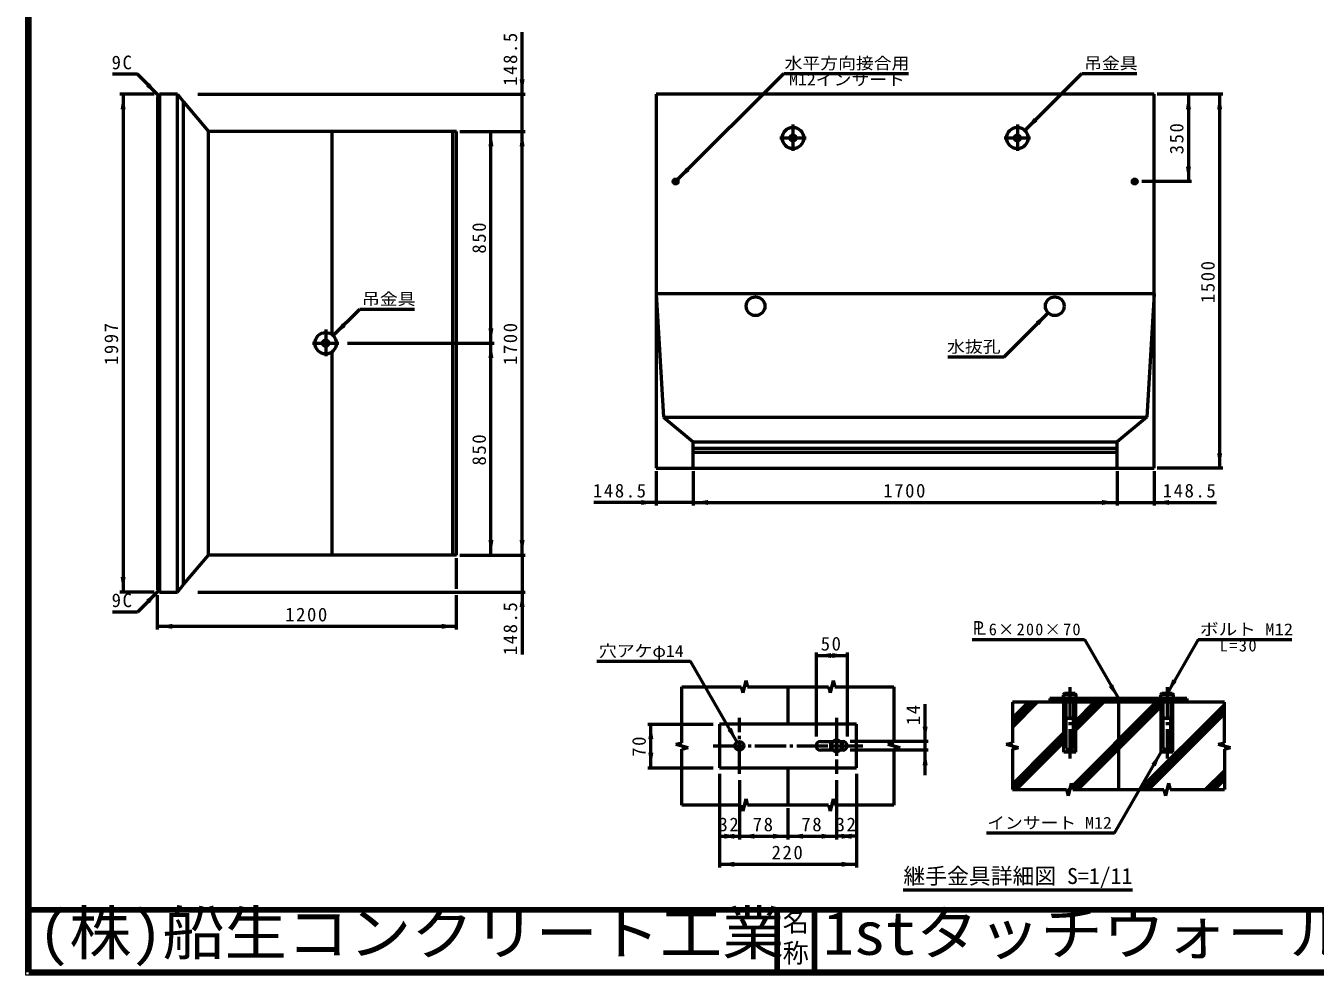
# Model space of a CAD drawing. Units: millimetres, scale not verified, with parts at other scales. Extents: x 100 to 4105, y 100 to 2870.
# Drawn here: x 100 to 2168, y 100 to 1624 of the extents above; entities that cross this region are included whole.
import ezdxf
from ezdxf.enums import TextEntityAlignment as Align

# ---------------------------------------------------------------- set-up
doc = ezdxf.new("R2010")
doc.units = ezdxf.units.MM
doc.header["$LTSCALE"] = 5
doc.linetypes.add('USER1', pattern=[8, 4, -4])
doc.linetypes.add('USER2', pattern=[13.4, 10, -1.2, 1, -1.2])
doc.layers.add('V-nasSTD', color=7, linetype='Continuous', lineweight=50)
doc.styles.add('ＭＳ ゴシック', font='')
doc.styles.get('ＭＳ ゴシック').set_extended_font_data('MS Gothic')

msp = doc.modelspace()

# ---------------------------------------------------------------- hatches: boundary and pattern name
at = {"layer": 'V-nasSTD'}
for points in [[(295.918, 1528.834), (298.746, 1531.663), (312.888, 1511.864), (293.089, 1526.006)], [(896.088, 1537.664), (900.088, 1537.664), (896.088, 1513.664), (892.088, 1537.664)], [(256.088, 1489.664), (252.088, 1489.664), (256.088, 1513.664), (260.088, 1489.664)], [(1964.888, 1489.664), (1960.888, 1489.664), (1964.888, 1513.664), (1968.888, 1489.664)], [(2014.888, 1489.664), (2010.888, 1489.664), (2014.888, 1513.664), (2018.888, 1489.664)], [(1719.621, 1472.796), (1722.45, 1469.968), (1702.651, 1455.826), (1716.793, 1475.625)], [(846.088, 1430.264), (842.088, 1430.264), (846.088, 1454.264), (850.088, 1430.264)], [(896.088, 1430.264), (892.088, 1430.264), (896.088, 1454.264), (900.088, 1430.264)], [(1161.946, 1393.321), (1164.774, 1390.493), (1144.975, 1376.351), (1159.117, 1396.15)], [(1964.888, 1397.664), (1968.888, 1397.664), (1964.888, 1373.664), (1960.888, 1397.664)], [(1722.911, 1146.086), (1720.083, 1148.915), (1739.882, 1163.057), (1725.74, 1143.258)], [(610.221, 1143.396), (613.05, 1140.568), (593.251, 1126.426), (607.393, 1146.225)], [(846.088, 1138.264), (850.088, 1138.264), (846.088, 1114.264), (842.088, 1138.264)], [(846.088, 1090.264), (842.088, 1090.264), (846.088, 1114.264), (850.088, 1090.264)], [(2014.888, 937.664), (2018.888, 937.664), (2014.888, 913.664), (2010.888, 937.664)], [(1087.088, 858.664), (1087.088, 862.664), (1111.088, 858.664), (1087.088, 854.664)], [(1194.488, 858.664), (1194.488, 854.664), (1170.488, 858.664), (1194.488, 862.664)], [(1826.488, 858.664), (1826.488, 862.664), (1850.488, 858.664), (1826.488, 854.664)], [(1933.888, 858.664), (1933.888, 854.664), (1909.888, 858.664), (1933.888, 862.664)], [(846.088, 798.264), (850.088, 798.264), (846.088, 774.264), (842.088, 798.264)], [(896.088, 798.264), (900.088, 798.264), (896.088, 774.264), (892.088, 798.264)], [(256.088, 738.864), (260.088, 738.864), (256.088, 714.864), (252.088, 738.864)], [(295.918, 699.693), (298.746, 696.865), (312.888, 716.664), (293.089, 702.521)], [(896.088, 690.864), (892.088, 690.864), (896.088, 714.864), (900.088, 690.864)], [(335.088, 659.864), (335.088, 655.864), (311.088, 659.864), (335.088, 663.864)], [(767.088, 659.864), (767.088, 663.864), (791.088, 659.864), (767.088, 655.864)], [(1391.538, 613.037), (1391.538, 609.037), (1367.538, 613.037), (1391.538, 617.037)], [(1393.538, 613.037), (1393.538, 617.037), (1417.538, 613.037), (1393.538, 609.037)], [(1840.538, 564.822), (1844.002, 566.822), (1852.538, 544.037), (1837.073, 562.822)], [(1942.538, 572.822), (1946.002, 570.822), (1930.538, 552.037), (1939.073, 574.822)], [(1102.538, 479.037), (1098.538, 479.037), (1102.538, 503.037), (1106.538, 479.037)], [(1229.038, 494.884), (1232.502, 496.884), (1241.038, 474.099), (1225.573, 492.884)], [(1542.538, 499.037), (1546.538, 499.037), (1542.538, 475.037), (1538.538, 499.037)], [(1102.538, 457.037), (1106.538, 457.037), (1102.538, 433.037), (1098.538, 457.037)], [(1542.538, 437.037), (1538.538, 437.037), (1542.538, 461.037), (1546.538, 437.037)], [(1909.038, 437.252), (1912.502, 435.252), (1921.038, 458.037), (1905.573, 439.252)], [(1236.538, 323.037), (1236.538, 319.037), (1212.538, 323.037), (1236.538, 327.037)], [(1220.538, 323.037), (1220.538, 327.037), (1244.538, 323.037), (1220.538, 319.037)], [(1268.538, 323.037), (1268.538, 319.037), (1244.538, 323.037), (1268.538, 327.037)], [(1298.538, 323.037), (1298.538, 327.037), (1322.538, 323.037), (1298.538, 319.037)], [(1346.538, 323.037), (1346.538, 319.037), (1322.538, 323.037), (1346.538, 327.037)], [(1376.538, 323.037), (1376.538, 327.037), (1400.538, 323.037), (1376.538, 319.037)], [(1424.538, 323.037), (1424.538, 319.037), (1400.538, 323.037), (1424.538, 327.037)], [(1408.538, 323.037), (1408.538, 327.037), (1432.538, 323.037), (1408.538, 319.037)], [(1236.538, 278.037), (1236.538, 274.037), (1212.538, 278.037), (1236.538, 282.037)], [(1408.538, 278.037), (1408.538, 282.037), (1432.538, 278.037), (1408.538, 274.037)]]:
    msp.add_hatch(color=256, dxfattribs=at).paths.add_polyline_path(points)

# ---------------------------------------------------------------- linework, layer by layer
at = {"layer": 'V-nasSTD', "lineweight": 100}
for p, q in [((105, 2865), (105, 105)), ((105, 205), (4100, 205)), ((1305, 205), (1305, 105)), ((1365, 205), (1365, 105)), ((105, 105), (4100, 105))]:
    msp.add_line(p, q, dxfattribs=at)
at = {"layer": 'V-nasSTD'}
for p, q in [((896.088, 1513.664), (896.088, 1613.664)), ((278.947, 1545.805), (238.947, 1545.805)), ((312.888, 1511.864), (278.947, 1545.805)), ((1144.975, 1376.351), (1315.686, 1547.061)), ((1315.686, 1547.061), (1515.686, 1547.061)), ((1702.651, 1455.826), (1793.886, 1547.061)), ((1793.886, 1547.061), (1881.886, 1547.061)), ((306.088, 1513.664), (251.088, 1513.664)), ((256.088, 1513.664), (256.088, 714.864)), ((314.688, 1513.664), (311.088, 1510.064)), ((311.088, 1510.064), (311.088, 718.464)), ((343.088, 1513.664), (314.688, 1513.664)), ((314.688, 1513.664), (314.688, 714.864)), ((343.088, 714.864), (343.088, 1513.664)), ((343.088, 1513.664), (353.153, 1501.722)), ((376.088, 1513.664), (901.088, 1513.664)), ((896.088, 1454.264), (896.088, 1513.664)), ((1111.088, 1513.664), (1111.088, 913.664)), ((1909.888, 1513.664), (1111.088, 1513.664)), ((1909.888, 913.664), (1909.888, 1513.664)), ((2019.888, 1513.664), (1914.888, 1513.664)), ((1964.888, 1513.664), (1964.888, 1373.664)), ((2014.888, 1513.664), (2014.888, 913.664)), ((353.153, 726.805), (353.153, 1501.722)), ((353.153, 1501.722), (393.153, 1454.264)), ((791.088, 1454.264), (393.153, 1454.264)), ((393.153, 774.264), (393.153, 1454.264)), ((591.088, 1454.264), (591.088, 1128.258)), ((785.088, 774.264), (785.088, 1454.264)), ((791.088, 774.264), (791.088, 1454.264)), ((796.088, 1454.264), (901.088, 1454.264)), ((846.088, 1114.264), (846.088, 1454.264)), ((896.088, 774.264), (896.088, 1454.264)), ((1969.888, 1373.664), (1889.888, 1373.664)), ((1909.888, 1193.664), (1111.088, 1193.664)), ((1111.088, 1193.664), (1123.03, 995.728)), ((1909.888, 1193.664), (1897.947, 995.728)), ((593.251, 1126.426), (635.677, 1168.852)), ((635.677, 1168.852), (723.677, 1168.852)), ((1669.171, 1092.346), (1739.882, 1163.057)), ((591.088, 1100.269), (591.088, 774.264)), ((616.088, 1114.264), (851.088, 1114.264)), ((846.088, 774.264), (846.088, 1114.264)), ((1579.171, 1092.346), (1669.171, 1092.346)), ((1123.03, 995.728), (1897.947, 995.728)), ((1123.03, 995.728), (1170.488, 955.728)), ((1897.947, 995.728), (1850.488, 955.728)), ((1170.488, 913.664), (1170.488, 955.728)), ((1170.488, 955.728), (1850.488, 955.728)), ((1850.488, 913.664), (1850.488, 955.728)), ((1170.488, 945.664), (1850.488, 945.664)), ((1170.488, 939.664), (1850.488, 939.664)), ((1111.088, 913.664), (1909.888, 913.664)), ((2019.888, 913.664), (1914.888, 913.664)), ((1111.088, 908.664), (1111.088, 853.664)), ((1170.488, 908.664), (1170.488, 853.664)), ((1850.488, 908.664), (1850.488, 853.664)), ((1909.888, 908.664), (1909.888, 853.664)), ((1111.088, 858.664), (1011.088, 858.664)), ((1170.488, 858.664), (1111.088, 858.664)), ((1170.488, 858.664), (1850.488, 858.664)), ((1850.488, 858.664), (1909.888, 858.664)), ((1909.888, 858.664), (2009.888, 858.664)), ((353.153, 726.805), (393.153, 774.264)), ((791.088, 774.264), (393.153, 774.264)), ((791.088, 719.864), (791.088, 769.264)), ((796.088, 774.264), (901.088, 774.264)), ((896.088, 774.264), (896.088, 714.864)), ((343.088, 714.864), (353.153, 726.805)), ((306.088, 714.864), (251.088, 714.864)), ((312.888, 716.664), (278.947, 682.722)), ((311.088, 718.464), (314.688, 714.864)), ((311.088, 654.864), (311.088, 709.864)), ((314.688, 714.864), (343.088, 714.864)), ((376.088, 714.864), (901.088, 714.864)), ((791.088, 654.864), (791.088, 709.864)), ((896.088, 714.864), (896.088, 614.864)), ((278.947, 682.722), (238.947, 682.722)), ((791.088, 659.864), (311.088, 659.864)), ((1617.919, 638.639), (1797.919, 638.639)), ((1797.919, 638.639), (1852.538, 544.037)), ((1980.538, 638.639), (1930.538, 552.037)), ((1980.538, 638.639), (2130.538, 638.639)), ((1016.038, 604.003), (1166.038, 604.003)), ((1241.038, 474.099), (1166.038, 604.003)), ((1367.538, 618.037), (1367.538, 483.037)), ((1367.538, 613.037), (1417.538, 613.037)), ((1417.538, 618.037), (1417.538, 483.037)), ((1152.538, 563.037), (1247.538, 563.037)), ((1152.538, 473.037), (1152.538, 563.037)), ((1247.538, 563.037), (1250.038, 553.037)), ((1255.038, 573.037), (1250.038, 553.037)), ((1255.038, 573.037), (1257.538, 563.037)), ((1257.538, 563.037), (1387.538, 563.037)), ((1322.538, 563.037), (1322.538, 503.037)), ((1387.538, 563.037), (1390.038, 553.037)), ((1395.038, 573.037), (1390.038, 553.037)), ((1395.038, 573.037), (1397.538, 563.037)), ((1397.538, 563.037), (1492.538, 563.037)), ((1492.538, 563.037), (1492.538, 473.037)), ((1682.538, 538.037), (1682.538, 473.037)), ((2022.538, 538.037), (1682.538, 538.037)), ((1708.241, 538.037), (1682.538, 512.333)), ((1715.313, 538.037), (1682.538, 505.262)), ((1722.384, 538.037), (1682.538, 498.191)), ((1962.538, 544.037), (1742.538, 544.037)), ((1742.538, 544.037), (1742.538, 538.037)), ((1743.597, 538.037), (1749.597, 544.037)), ((1750.668, 538.037), (1756.668, 544.037)), ((1757.739, 538.037), (1763.739, 544.037)), ((1766.038, 552.037), (1764.038, 550.037)), ((1764.038, 550.037), (1764.038, 544.037)), ((1785.038, 550.037), (1764.038, 550.037)), ((1764.038, 544.037), (1785.038, 544.037)), ((1764.81, 538.037), (1768.538, 541.764)), ((1765.038, 458.037), (1765.038, 538.037)), ((1783.038, 552.037), (1766.038, 552.037)), ((1768.538, 514.037), (1768.538, 544.037)), ((1913.302, 538.037), (1778.29, 403.025)), ((1920.373, 538.037), (1780.373, 398.037)), ((1784.952, 544.037), (1780.538, 539.622)), ((1780.538, 544.037), (1780.538, 514.037)), ((1783.038, 552.037), (1785.038, 550.037)), ((1784.038, 458.037), (1784.038, 538.037)), ((1814.307, 538.037), (1784.038, 507.767)), ((1821.379, 538.037), (1784.038, 500.696)), ((1828.45, 538.037), (1784.038, 493.625)), ((1785.038, 544.037), (1785.038, 550.037)), ((1786.023, 538.037), (1792.023, 544.037)), ((1793.094, 538.037), (1799.094, 544.037)), ((1800.165, 538.037), (1806.165, 544.037)), ((1807.236, 538.037), (1813.236, 544.037)), ((1814.307, 538.037), (1820.307, 544.037)), ((1821.379, 538.037), (1827.379, 544.037)), ((1828.45, 538.037), (1834.45, 544.037)), ((1835.521, 538.037), (1841.521, 544.037)), ((1842.592, 538.037), (1848.592, 544.037)), ((1849.663, 538.037), (1852.538, 540.912)), ((1855.663, 544.037), (1852.538, 540.912)), ((1852.538, 538.037), (1852.538, 398.037)), ((1856.734, 538.037), (1862.734, 544.037)), ((1863.805, 538.037), (1869.805, 544.037)), ((1870.876, 538.037), (1876.876, 544.037)), ((1877.947, 538.037), (1883.947, 544.037)), ((1885.018, 538.037), (1891.018, 544.037)), ((1892.089, 538.037), (1898.089, 544.037)), ((1899.16, 538.037), (1905.16, 544.037)), ((1906.231, 538.037), (1912.231, 544.037)), ((1913.302, 538.037), (1919.302, 544.037)), ((1922.038, 552.037), (1920.038, 550.037)), ((1920.038, 550.037), (1920.038, 544.037)), ((1941.038, 550.037), (1920.038, 550.037)), ((1920.038, 544.037), (1941.038, 544.037)), ((1920.373, 538.037), (1924.538, 542.201)), ((1921.038, 458.037), (1921.038, 538.037)), ((1939.038, 552.037), (1922.038, 552.037)), ((1924.538, 514.037), (1924.538, 544.037)), ((1940.516, 544.037), (1936.538, 540.059)), ((1936.538, 544.037), (1936.538, 514.037)), ((1939.038, 552.037), (1941.038, 550.037)), ((1940.038, 458.037), (1940.038, 538.037)), ((1941.038, 544.037), (1941.038, 550.037)), ((1941.587, 538.037), (1947.587, 544.037)), ((1948.658, 538.037), (1954.658, 544.037)), ((1955.729, 538.037), (1961.729, 544.037)), ((1962.538, 544.037), (1962.538, 538.037)), ((2022.538, 473.037), (2022.538, 538.037)), ((1542.538, 475.037), (1542.538, 535.037)), ((1787.445, 398.037), (1921.038, 531.63)), ((1886.439, 398.037), (2022.538, 534.135)), ((1893.511, 398.037), (2022.538, 527.064)), ((1900.582, 398.037), (2022.538, 519.993)), ((1097.538, 503.037), (1202.538, 503.037)), ((1102.538, 433.037), (1102.538, 503.037)), ((1212.538, 503.037), (1212.538, 433.037)), ((1432.538, 503.037), (1212.538, 503.037)), ((1432.538, 433.037), (1432.538, 503.037)), ((1768.538, 464.037), (1768.538, 514.037)), ((1780.538, 464.037), (1780.538, 514.037)), ((1924.538, 464.037), (1924.538, 514.037)), ((1936.538, 464.037), (1936.538, 514.037)), ((1391.444, 473.287), (1400.538, 478.537)), ((1400.538, 478.537), (1409.631, 473.287)), ((1744.307, 468.037), (1765.038, 488.767)), ((1751.379, 468.037), (1765.038, 481.696)), ((1142.538, 470.537), (1152.538, 473.037)), ((1142.538, 470.537), (1162.538, 465.537)), ((1152.538, 463.037), (1162.538, 465.537)), ((1152.538, 373.037), (1152.538, 463.037)), ((1374.538, 475.037), (1394.475, 475.037)), ((1394.475, 461.037), (1374.538, 461.037)), ((1391.444, 462.787), (1391.444, 473.287)), ((1400.538, 457.537), (1391.444, 462.787)), ((1409.631, 462.787), (1400.538, 457.537)), ((1406.6, 475.037), (1410.538, 475.037)), ((1410.538, 461.037), (1406.6, 461.037)), ((1409.631, 473.287), (1409.631, 462.787)), ((1547.538, 475.037), (1422.538, 475.037)), ((1547.538, 461.037), (1422.538, 461.037)), ((1482.538, 470.537), (1492.538, 473.037)), ((1482.538, 470.537), (1502.538, 465.537)), ((1492.538, 463.037), (1502.538, 465.537)), ((1492.538, 463.037), (1492.538, 373.037)), ((1542.538, 461.037), (1542.538, 475.037)), ((1542.538, 421.037), (1542.538, 461.037)), ((1672.538, 470.537), (1682.538, 473.037)), ((1672.538, 470.537), (1692.538, 465.537)), ((1744.307, 468.037), (1682.538, 406.267)), ((1751.379, 468.037), (1682.538, 399.196)), ((1682.538, 463.037), (1692.538, 465.537)), ((1682.806, 463.104), (1682.538, 462.836)), ((1682.538, 463.037), (1682.538, 398.037)), ((1758.45, 468.037), (1688.45, 398.037)), ((1758.45, 468.037), (1765.038, 474.625)), ((1784.038, 458.037), (1765.038, 458.037)), ((1846.038, 328.133), (1921.038, 458.037)), ((1940.038, 458.037), (1921.038, 458.037)), ((2012.538, 470.537), (2022.538, 473.037)), ((2012.538, 470.537), (2032.538, 465.537)), ((2022.538, 463.037), (2032.538, 465.537)), ((2022.538, 463.037), (2022.538, 398.037)), ((2031.449, 465.265), (2031.884, 465.7)), ((1097.538, 433.037), (1202.538, 433.037)), ((1212.538, 433.037), (1432.538, 433.037)), ((1212.538, 423.037), (1212.538, 273.037)), ((1322.538, 433.037), (1322.538, 373.037)), ((1432.538, 423.037), (1432.538, 273.037)), ((1992.506, 398.037), (2022.538, 428.069)), ((1999.577, 398.037), (2022.538, 420.998)), ((2006.648, 398.037), (2022.538, 413.927)), ((1244.538, 413.037), (1244.538, 318.037)), ((1400.538, 413.037), (1400.538, 318.037)), ((1682.538, 398.037), (1769.538, 398.037)), ((1769.538, 398.037), (1772.038, 388.037)), ((1770.29, 395.025), (1774.949, 399.684)), ((1777.038, 408.037), (1772.038, 388.037)), ((1777.038, 408.037), (1779.538, 398.037)), ((1779.538, 398.037), (1925.538, 398.037)), ((1925.538, 398.037), (1928.038, 388.037)), ((1933.038, 408.037), (1928.038, 388.037)), ((1933.038, 408.037), (1935.538, 398.037)), ((1935.538, 398.037), (2022.538, 398.037)), ((1247.538, 373.037), (1152.538, 373.037)), ((1247.538, 373.037), (1250.038, 363.037)), ((1255.038, 383.037), (1250.038, 363.037)), ((1255.038, 383.037), (1257.538, 373.037)), ((1387.538, 373.037), (1257.538, 373.037)), ((1387.538, 373.037), (1390.038, 363.037)), ((1395.038, 383.037), (1390.038, 363.037)), ((1395.038, 383.037), (1397.538, 373.037)), ((1492.538, 373.037), (1397.538, 373.037)), ((1322.538, 368.037), (1322.538, 318.037)), ((1212.538, 323.037), (1244.538, 323.037)), ((1244.538, 323.037), (1322.538, 323.037)), ((1322.538, 323.037), (1400.538, 323.037)), ((1432.538, 323.037), (1400.538, 323.037)), ((1846.038, 328.133), (1641.038, 328.133)), ((1212.538, 278.037), (1432.538, 278.037)), ((1507.538, 237.009), (1875.038, 237.009))]:
    msp.add_line(p, q, dxfattribs=at)
at = {"layer": 'V-nasSTD', "linetype": 'USER2'}
for p, q in [((1330.488, 1465.464), (1330.488, 1423.064)), ((1690.488, 1465.464), (1690.488, 1423.064)), ((1309.288, 1443.664), (1351.688, 1443.664)), ((1669.288, 1443.664), (1711.688, 1443.664)), ((1136.288, 1373.664), (1148.288, 1373.664)), ((1142.288, 1367.664), (1142.288, 1379.664)), ((1872.688, 1373.664), (1884.688, 1373.664)), ((1878.688, 1367.664), (1878.688, 1379.664)), ((581.088, 1136.064), (581.088, 1093.664)), ((559.888, 1114.264), (602.288, 1114.264)), ((1774.538, 562.037), (1774.538, 448.037)), ((1930.538, 562.037), (1930.538, 448.037)), ((1244.538, 423.037), (1244.538, 513.037)), ((1400.538, 513.037), (1400.538, 423.037)), ((1202.538, 468.037), (1442.538, 468.037))]:
    msp.add_line(p, q, dxfattribs=at)
at = {"layer": 'V-nasSTD', "linetype": 'USER1'}
for p, q in [((1394.475, 475.037), (1406.6, 475.037)), ((1406.6, 461.037), (1394.475, 461.037))]:
    msp.add_line(p, q, dxfattribs=at)
at = {"layer": 'V-nasSTD', "lineweight": 13}
msp.add_lwpolyline([(100, 100), (100, 2870), (4105, 2870), (4105, 100)], close=True, dxfattribs=at)
at = {"layer": 'V-nasSTD'}
for centre, radius in [((1330.488, 1443.664), 17.2), ((1330.488, 1443.664), 5), ((1690.488, 1443.664), 17.2), ((1690.488, 1443.664), 5), ((1142.288, 1373.664), 3.8), ((1142.288, 1373.664), 2.4), ((1142.288, 1373.664), 2), ((1878.688, 1373.664), 3.8), ((1878.688, 1373.664), 2.4), ((1878.688, 1373.664), 2), ((1270.488, 1173.664), 15), ((1750.488, 1173.664), 15), ((581.088, 1114.264), 17.2), ((581.088, 1114.264), 5), ((1400.538, 468.037), 8.5), ((1244.538, 468.037), 7)]:
    msp.add_circle(centre, radius, dxfattribs=at)
for centre, radius, start, end in [((1774.538, 523.474), 28.562, 68.4314, 111.5686), ((1930.538, 523.474), 28.562, 68.4314, 111.5686), ((1774.538, 522.037), 10, 233.1301, 306.8699), ((1930.538, 522.037), 10, 233.1301, 306.8699), ((1374.538, 468.037), 7, 90, 270), ((1410.538, 468.037), 7, 270, 90), ((1774.538, 472.037), 10, 233.1301, 306.8699), ((1930.538, 472.037), 10, 233.1301, 306.8699)]:
    msp.add_arc(centre, radius, start, end, dxfattribs=at)

# ---------------------------------------------------------------- texts
at = {"layer": 'V-nasSTD', "style": 'ＭＳ ゴシック'}
for s, height, width, p in [('水平方向接合用', 19.06, 1.1, (1417.186, 1573.061)), ('吊金具', 19.06, 1.1, (1840.386, 1573.061)), ('M12インサート', 19.06, 1.1, (1417.186, 1547.061)), ('吊金具', 19.06, 1.1, (682.177, 1194.852)), ('水抜孔', 19.06, 1.1, (1620.671, 1118.346)), ('Ｐ', 21.63, 0.9, (1627.796, 668.139)), ('Ｌ', 21.63, 0.9, (1632.419, 668.139)), ('ボルト M12', 19.06, 1.15, (2058.038, 664.639)), ('穴アケφ14', 19.06, 1.1, (1087.288, 630.003)), ('インサート M12', 19.06, 1.1, (1742.038, 354.133))]:
    msp.add_text(s, height=height, dxfattribs=dict(at, width=width)).set_placement(p, align=Align.TOP_CENTER)
msp.add_text('継手金具詳細図 S=1/11', height=25.66, dxfattribs=at).set_placement((1691.288, 272.009), align=Align.TOP_CENTER)
at = {"layer": 'V-nasSTD', "style": 'ＭＳ ゴシック', "width": 1.05}
for s, p in [('(株)船生コンクリート工業', (120, 202.55)), ('1stタッチウォール標準型', (1378.75, 202.47))]:
    msp.add_text(s, height=69.65, dxfattribs=at).set_placement(p, align=Align.TOP_LEFT)
at = {"layer": 'V-nasSTD', "style": 'ＭＳ ゴシック'}
for s, p in [('名', (1313.982, 200.999)), ('称', (1313.976, 151.01))]:
    msp.add_text(s, height=30.79, dxfattribs=at).set_placement(p, align=Align.TOP_LEFT)
at = {"layer": 'V-nasSTD', "char_height": 21.99, "attachment_point": 2, "rotation": 90, "style": 'ＭＳ ゴシック'}
for s, insert in [('\\T1.17;148.5', (866.088, 1571.164)), ('\\T1.17;350', (1934.888, 1443.664)), ('\\T1.17;850', (816.088, 1284.264)), ('\\T1.17;1500', (1984.888, 1213.664)), ('\\T1.17;1997', (226.088, 1114.264)), ('\\T1.17;1700', (866.088, 1114.264)), ('\\T1.17;850', (816.088, 944.264)), ('\\T1.17;148.5', (866.088, 657.364)), ('\\T1.17;14', (1512.538, 518.787)), ('\\T1.17;70', (1072.538, 468.037))]:
    msp.add_mtext(s, dxfattribs=dict(at, insert=insert))
at = {"layer": 'V-nasSTD', "attachment_point": 2, "style": 'ＭＳ ゴシック'}
for s, insert, char_height in [('\\T1.17;9C', (255.197, 1575.805), 21.99), ('\\T1.17;148.5', (1053.588, 888.664), 21.99), ('\\T1.17;1700', (1510.488, 888.664), 21.99), ('\\T1.17;148.5', (1967.388, 888.664), 21.99), ('\\T1.17;9C', (255.197, 712.722), 21.99), ('\\T1.17;1200', (551.088, 689.864), 21.99), ('\\T1.15;6×200×70', (1719.169, 664.639), 19.06), ('\\T1.17;50', (1392.537, 643.037), 21.99), ('\\T1.19;L=30', (2045.757, 638.639), 19.06), ('\\T1.17;32', (1228.537, 353.037), 21.99), ('\\T1.17;78', (1283.537, 353.037), 21.99), ('\\T1.17;78', (1361.537, 353.037), 21.99), ('\\T1.17;32', (1416.537, 353.037), 21.99), ('\\T1.17;220', (1322.538, 308.037), 21.99)]:
    msp.add_mtext(s, dxfattribs=dict(at, insert=insert, char_height=char_height))

doc.saveas('drawing.dxf')
